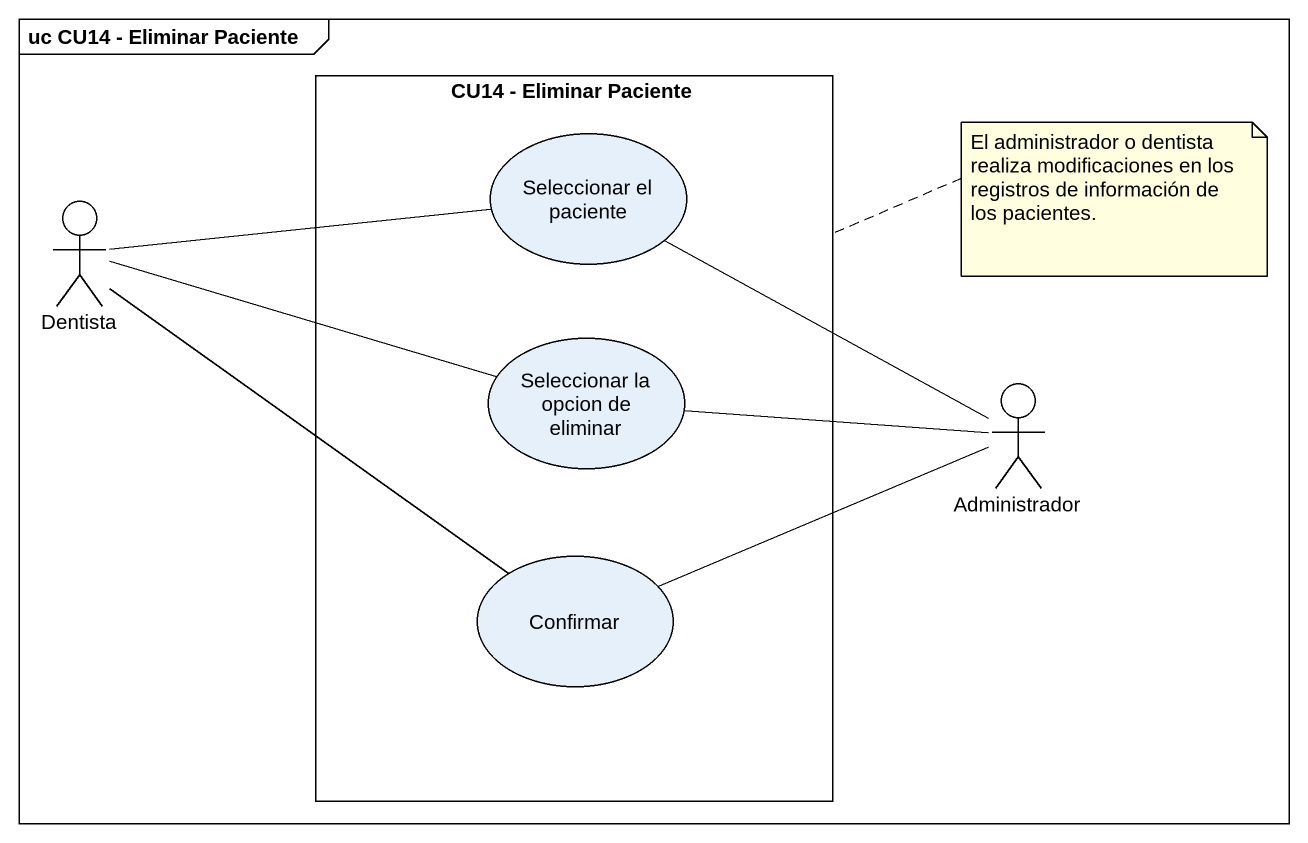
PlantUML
@startuml
mainframe uc CU14 - Eliminar Paciente
rectangle "CU14 - Eliminar Paciente" as CU14_Eliminar_Paciente {
  usecase "Seleccionar el paciente" as Seleccionar_el_paciente
  usecase "Seleccionar la opcion de eliminar" as Seleccionar_la_opcion_de
  usecase Confirmar
}
actor Dentista
actor Administrador
Dentista -right- Seleccionar_el_paciente
Dentista -right- Seleccionar_la_opcion_de
Dentista -- Confirmar
Administrador -up- Seleccionar_el_paciente
Administrador -left- Seleccionar_la_opcion_de
Administrador -left- Confirmar
note right of CU14_Eliminar_Paciente : El administrador o dentista realiza modificaciones en los registros de información de los pacientes.
@enduml
